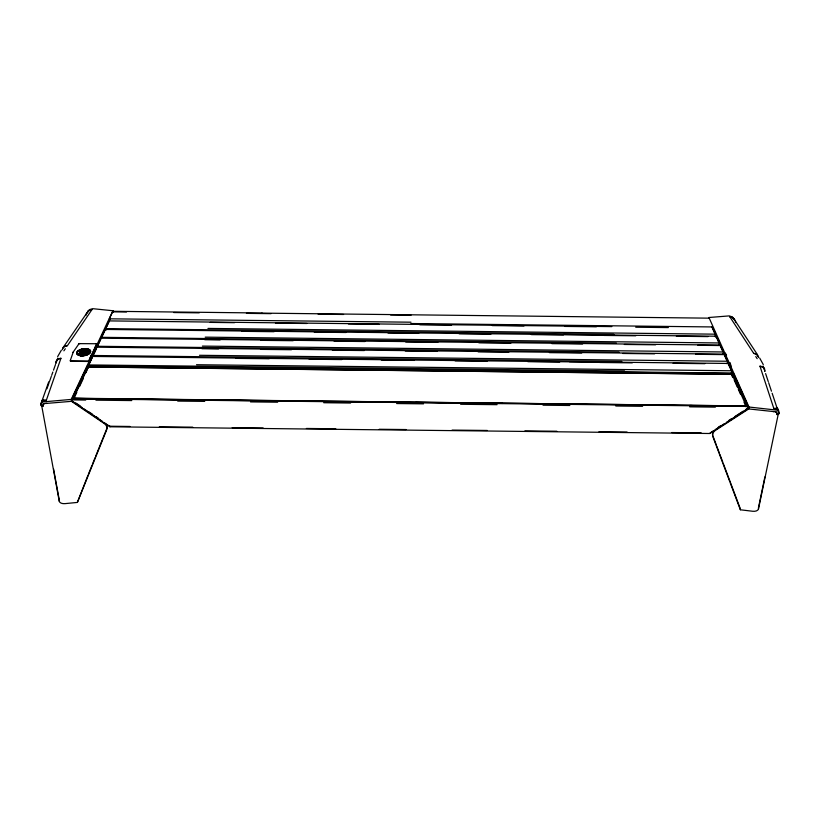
<?xml version="1.0" encoding="UTF-8"?>
<svg xmlns="http://www.w3.org/2000/svg" width="820" height="820" viewBox="0 0 820 820"><rect width="100%" height="100%" fill="white"/><g stroke="black" fill="none" stroke-linecap="round" stroke-linejoin="round"><path stroke-width="1.23" d="M71.217 361.159L71.237 360.923A1.076 0.523 -9 0 1 70.458 360.421M777.186 414.223L777.196 414.172A3.434 1.753 -59 0 0 777.216 413.915A3.587 1.886 -57.5 0 0 777.134 413.659M78.812 354.332L80.585 350.191M778.436 412.122L778.426 412.173A6.826 3.495 12 0 1 777.155 414.705L777.145 414.694M777.165 408.145L773.824 408.473L759.966 366.181L762.221 366.601L764.527 368.549L764.896 371.429L763.953 367.749L759.966 366.181M53.587 468.989L59.276 499.995A6.519 3.762 -12.8 0 0 65.005 503.634L77.377 502.424L87.832 475.631M77.387 502.404L106.6 430.039A6.908 5.781 5.7 0 0 104.273 423.55L71.453 401.328L71.637 400.139M62.361 349.709L62.894 347.864L88.222 311.016M85.895 352.897C86.172 350.632 89.944 350.202 86.756 351.944A5.176 2.532 -8.4 0 0 86.387 352.713L86.992 353.594L86.551 353.328M774.551 411.681A3.977 1.65 -3.9 0 0 773.875 411.619L748.609 408.924L748.978 407.027L708.941 317.504L729.236 315.895L732.137 316.848M714.978 336.559L715.183 335.513M715.532 337.122L715.737 336.067M87.289 352.364L87.801 353.154M718.894 345.374L719.099 344.318M720.657 347.127L720.862 346.071M722.902 354.424L723.117 353.358M724.706 356.228L724.921 355.152M727.032 363.721L727.248 362.645M728.857 365.566L729.082 364.49M764.886 476.922L758.459 507.754A6.509 3.762 14.2 0 1 752.678 511.26L740.357 509.784L712.918 436.824A6.908 5.781 -4.6 0 1 715.399 430.397L748.701 408.934L748.547 407.745M758.49 508.943L778.457 413.208M731.266 373.264L731.491 372.188M731.819 373.807L732.045 372.721M732.096 375.314C732.055 372.475 731.696 377.282 733.131 377.651M732.27 375.98L732.793 373.53L88.037 366.263M724.46 354.763L725.28 353.061L726.561 355.162M84.501 353.092L85.352 351.298M88.939 364.203L73 398.366L747.225 405.941L730.179 367.575L731.009 365.853L730.077 362.614M730.179 367.575L730.558 365.853M747.758 408.565L748.24 406.402L733.377 373.12L87.453 365.833L71.965 398.807L748.24 406.402M89.708 362.245L89.411 363.198L93.757 353.963M90.948 355.398L89.964 358.617L90.754 360.359M45.397 403.368A4.243 2.019 8.2 0 0 44.177 403.696A4.705 2.429 11.9 0 0 43.849 403.942L42.876 405.162A3.885 2.193 53.5 0 0 42.814 405.367M43.019 399.586L43.05 399.473A6.847 5.617 17.1 0 0 41.615 402.159A6.898 5.668 16.9 0 0 41.543 402.989M73.236 352.067L70.243 360.646A1.343 0.656 -9 0 0 71.217 361.282L87.514 361.466A1.333 0.656 -8.7 0 0 89.124 360.8L96.832 344.4A1.302 0.635 -8.2 0 0 95.889 343.734L79.079 343.631L73 352.344M41.605 403.901L41.625 403.84A6.826 3.495 -10.6 0 0 42.825 406.464L42.835 406.289M60.946 358.289L58.681 358.668L55.934 361.446L55.873 363.424L56.918 359.775L60.946 358.289L46.32 400.303A6.796 5.115 21 0 0 41.01 405.603L42.168 402.302M46.935 388.772L48.954 383.063M49.343 381.956L51.301 376.401M51.691 375.304L52.839 372.034M53.505 370.158L55.504 364.5M56.641 361.271L57.021 360.195M57.39 359.129L57.769 358.063M41.041 403.563L48.708 381.884M57.646 356.618L61.346 350.212M79.386 354.199L80.852 350.365L84.081 350.365M86.038 352.21L85.905 353.154M748.434 407.161L748.527 408.483L709.689 433.503L109.9 426.789L71.637 400.877L71.77 399.565M88.283 474.513L91.922 465.514M92.373 464.386L95.12 457.58M95.581 456.453L102.51 439.253M102.982 438.106L106.723 428.829A6.898 5.781 5.7 0 0 106.784 425.313M87.361 352.2L87.863 353.154L87.75 352.426A2.46 1.199 -8.4 0 1 87.904 352.077L88.078 351.882M89.452 363.516L92.219 357.612M93.859 354.086L96.555 348.336M100.778 339.316L96.688 347.67L95.93 345.948L94.597 348.018M102.346 335.974L104.898 330.521M106.426 327.272L108.906 321.952M73.38 398.438L88.232 366.96L732.065 374.217L746.303 406.002L73.605 398.212L73.564 399.33L76.803 392.38M79.509 386.589L83.302 378.481M86.008 372.68L88.232 366.96M46.176 403.44L71.545 401.328L71.227 399.412L112.914 310.739L92.619 308.668L89.698 309.56M89.134 363.188L91.901 357.294M93.541 353.789L96.237 348.049M97.836 344.636L100.46 339.049M102.018 335.718L104.57 330.276M106.087 327.036L108.578 321.737M71.637 400.877L82.082 407.591M71.545 401.328L72.129 400.098M94.249 352.907L96.206 348.715M110.157 318.929L97.385 345.866M84.214 350.529L82.328 354.189L84.163 350.314M85.885 353.041L86.992 353.594M84.747 353.973L85.823 354.158M87.207 350.509L87.965 350.048L86.602 350.488M87.063 312.881L89.288 310.462L91.973 309.601L67.445 345.62L64.267 346.46L62.515 348.746M83.056 354.025L84.706 350.622L84.214 350.007M85.024 351.698L84.501 353.461M85.27 352.18L85.772 351.36M63.888 350.837L65.313 348.746M80.309 350.591L80.995 350.284M87.781 311.559L89.175 309.96M87.443 312.266L87.289 312.471A6.006 4.346 26.3 0 0 86.172 314.531A6.058 4.377 26.4 0 0 86.151 315.198M85.505 351.811L86.817 350.56M86.448 351.739L87.935 350.878M88.273 351.749L87.924 352.18A2.46 1.199 -8.5 0 0 87.76 352.528L87.801 352.795M82.943 354.014L78.904 354.281M41.502 402.579L42.425 402.056M86.12 351.155L87.873 350.396M85.751 351.052L87.043 350.191M748.25 407.847L746.179 409.19L748.301 407.888M710.13 432.96L713.205 430.982M715.245 429.659L724.46 423.684M726.499 422.361L729.574 420.373M730.62 419.696L748.393 408.175M718.351 427.21L720.39 425.898M728.58 420.609L731.665 418.62M734.771 416.621L743.104 411.24M63.478 347.085L67.445 345.62M82.718 354.301L84.48 350.089M109.993 426.779L109.665 425.969M87.607 351.124L86.736 351.831A5.176 2.532 -8.4 0 0 86.367 352.6L86.397 353.133M80.606 350.304L81.426 350.078M112.852 311.395L109.337 318.816L410.974 322.198M80.391 352.436C87.75 350.868 76.28 354.506 81.682 352.344C77.593 352.918 85.485 350.601 81.631 352.21M82.256 354.209L79.202 354.342M82.543 354.26L82.031 354.373M42.865 401.923L71.227 399.412M82.102 354.127L79.243 354.076M86.858 353.728L85.956 353.266M46.873 403.399L46.248 403.43A3.977 1.66 5.1 0 0 45.52 403.501M81.221 350.222L83.999 350.253M46.309 400.293L42.958 399.893M708.992 318.16L261.969 313.127M113.016 311.303L262.021 313.004M113.724 311.866L126.516 312.01M173.696 312.543L199.219 312.84M246.43 313.373L271.061 313.65M318.139 314.183L343.59 314.47M390.617 315.013L411.035 315.239M410.963 323.521L711.893 326.934M109.398 320.907L611.853 326.606M210.186 322.393L234.51 322.67M275.458 323.141L306.772 323.49M348.418 323.962L379.188 324.31M419.84 324.771L451.594 325.14M492.236 325.591L523.99 325.96M564.621 326.421L596.365 326.78M635.726 327.221L668.372 327.59M207.942 328.42L715.132 334.17M106.333 328.615L613.78 334.365M563.473 334.498L715.973 336.22M105.401 329.445L614.395 335.206M241.828 331.331L274.075 331.7M314.285 332.151L346.06 332.51M387.993 332.992L418.723 333.34M459.149 333.791L490.913 334.15M531.38 334.611L563.381 334.97M603.971 335.431L635.715 335.79M676.356 336.251L708.101 336.61M205.195 337.143L719.048 342.955M102.254 337.338L616.363 343.149M101.301 338.199L719.909 345.066M204.754 339.716L220.119 339.89M260.719 340.351L293.13 340.71M334.119 341.181L365.013 341.53M405.705 341.991L437.859 342.35M478.849 342.811L510.87 343.18M551.86 343.641L582.6 343.99M624.348 344.461L655.6 344.81M697.871 345.292L719.642 345.538M202.386 346.091L723.066 351.975M98.072 346.296L619.018 352.18M97.088 347.198L723.947 354.137M201.925 348.715L218.55 348.9M260.493 349.381L291.438 349.73M332.366 350.191L364.336 350.55M405.254 351.011L437.224 351.38M478.152 351.841L508.841 352.19M549.41 352.641L581.728 353.01M622.657 353.471L654.626 353.83M695.544 354.291L723.681 354.609M81.405 349.976L84.091 350.109M199.496 355.285L727.186 361.241M93.767 355.49L621.745 361.456M569.418 361.681L728.098 363.455M92.762 356.444L622.4 362.419M235.996 358.381L269.144 358.75M309.14 359.211L341.807 359.58M381.32 360.021L414.459 360.4M455.1 360.851L487.111 361.22M527.854 361.671L559.701 362.04M599.789 362.491L632.312 362.86M673.066 363.311L704.903 363.67M71.237 360.923L87.535 361.107A1.066 0.523 -8.7 0 0 88.826 360.574L96.545 344.185L95.786 343.652M196.523 364.726L731.43 370.763M89.349 364.941L624.543 370.978M88.15 367.001L731.952 374.299M106.887 398.971L73.462 398.407M123.543 399.155L179.898 399.791M196.554 399.976L252.919 400.611M269.575 400.795L322.096 401.38M342.586 401.615L395.107 402.2M415.607 402.435L446.346 402.784M488.617 403.255L502.711 403.409M561.639 404.075L575.722 404.229M616.712 404.69L619.274 404.721M634.649 404.895L648.743 405.049M689.733 405.51L692.295 405.541M707.67 405.715L721.754 405.869M71.627 399.893L85.71 400.058M95.909 400.17L131.774 400.57M177.684 401.093L204.713 401.39M250.52 401.902L277.652 402.21M323.715 402.733L350.591 403.03M396.654 403.553L423.53 403.85M460.635 404.27L497.063 404.68M543.014 405.193L569.828 405.49M615.789 406.013L642.593 406.31M689.692 406.843L715.368 407.13M109.48 426.226L129.97 426.461M159.346 426.81L192.72 427.158M232.214 427.63L263.159 427.948M306.372 428.46L335.769 428.788M379.24 429.27L406.084 429.547M452.076 430.09L487.285 430.459M524.892 430.9L556.831 431.238M598.989 431.73L627.095 432.027M671.805 432.55L701.192 432.857M729.861 316.848L732.322 317.617L734.484 319.82A6.006 4.336 -25.2 0 1 735.55 321.901A6.058 4.366 -25.3 0 1 735.54 322.567M773.885 411.609L773.188 411.548M734.484 319.964A5.945 4.746 -22.9 0 0 729.851 316.838L753.713 353.379L756.86 354.281L758.684 357.571M748.978 407.027L777.227 410.164M85.321 354.342L85.885 354.527M753.713 353.379L755.927 353.799L758.551 356.608M777.657 410.318L778.569 410.851M85.29 353.933L85.987 354.178M75.973 403.071L80.104 405.869M89.277 412.091L92.311 414.151M96.36 416.898L98.369 418.261M84.142 408.995L89.288 412.501M91.327 413.885L102.418 421.439M104.437 422.812L108.486 425.559M777.155 413.639A3.874 2.163 -53.3 0 0 777.124 413.413L776.161 412.183A4.705 2.429 -10.8 0 0 775.802 411.958A4.736 2.501 -12.2 0 1 776.335 412.204M79.929 343.498L80.001 343.559A1.302 0.625 -8.5 0 0 78.464 344.133M85.013 354.301L84.48 353.358M732.649 317.268L734.002 318.888M733.582 318.344L757.629 354.937M759.709 358.104L763.276 364.582M755.774 356.546L757.168 358.668M734.371 319.544L734.689 320.231M714.025 330.716L715.942 335.021M717.408 338.301L719.868 343.816M721.364 347.188L723.383 351.708M725.433 356.3L728.027 362.112M729.615 365.669L732.27 371.644M712.047 326.893L723.25 352.036M723.66 352.948L726.817 360.052M727.77 362.194L729.687 366.499M748.055 407.683L748.609 408.924M712.262 327.744L714.65 333.084M716.106 336.364L718.545 341.848M720.042 345.21L722.553 350.837M724.091 354.291L726.663 360.072M728.242 363.619L730.886 369.564M734.166 379.988L737.282 387.009M738.318 389.346L740.388 394.02M744.027 402.21L746.097 406.884M713.256 436.783L716.332 444.963M716.762 446.121L719.386 453.081M719.816 454.239L722.851 462.306M723.281 463.454L730.128 481.658M730.548 482.785L740.204 508.461M740.347 509.753L740.214 508.492M763.102 366.017L763.461 367.093M763.82 368.17L764.178 369.256M765.614 373.582L768.268 381.587M768.658 382.745L771.456 391.191M772.143 393.231L778.99 413.895A6.785 5.104 -19.9 0 0 773.813 408.473M731.184 369.482L731.46 370.435M112.914 310.739L113.252 312.307M88.581 364.377L88.98 366.55M88.335 367.042L88.498 367.913M41.553 404.936L59.235 501.184M97.313 345.763L97.498 346.829M101.506 336.815L101.69 337.881M105.585 328.103L105.954 330.214M42.804 405.982L42.804 405.931A3.434 1.763 60.2 0 1 42.783 405.674M776.96 413.413A3.659 1.845 -59.7 0 1 776.96 414.305M774.674 411.558A4.243 2.019 -7 0 1 775.874 411.906M777.134 408.104A3.341 0.799 51.5 0 0 777.063 407.786L777.083 407.714A6.837 5.617 -16 0 1 778.457 410.43A6.888 5.658 -16 0 1 778.498 411.261M712.816 435.615A6.898 5.771 -4.7 0 1 712.836 432.099M87.279 312.615A5.945 4.746 24 0 1 91.994 309.591M43.029 406.064A3.669 1.855 60.9 0 1 43.06 405.172M42.845 405.726A3.598 1.896 58.8 0 1 42.876 405.418M43.706 403.983A4.736 2.501 13.3 0 1 44.229 403.717M42.988 399.863A3.341 0.799 -50.1 0 1 43.06 399.545M80.555 355.685A7.062 3.444 -8.6 0 0 90.62 351.165A7.062 3.444 -8.6 0 0 79.704 349.781A7.062 3.444 -8.6 0 0 80.555 355.685M80.78 355.439A6.56 3.198 -8.6 0 0 90.118 351.237A6.56 3.198 -8.6 0 0 79.991 349.955A6.56 3.198 -8.6 0 0 80.78 355.439M80.801 355.542A6.56 3.198 -8.6 0 0 90.138 351.349A6.56 3.198 -8.6 0 0 80.011 350.058A6.56 3.198 -8.6 0 0 80.801 355.542M80.575 355.798A7.062 3.444 -8.6 0 0 90.641 351.278A7.062 3.444 -8.6 0 0 79.724 349.894A7.062 3.444 -8.6 0 0 80.575 355.798"/></g></svg>
